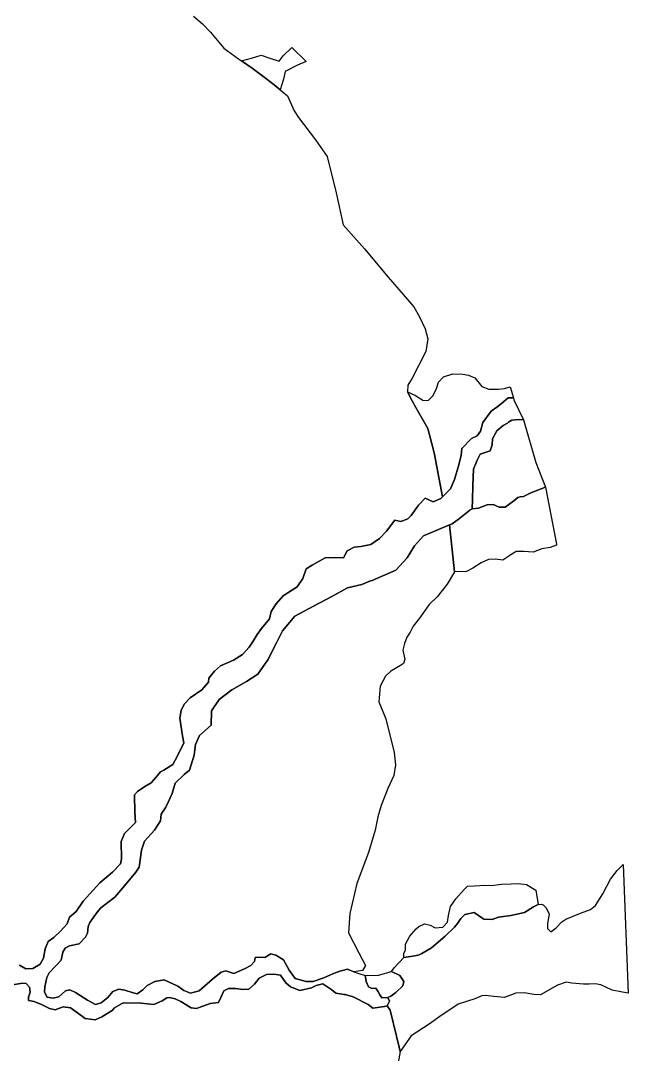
# Model space of a CAD drawing. Header units: inches. Extents: x 288635 to 1232953, y 676945 to 1655780.
# Drawn here: x 530696 to 547945, y 1249918 to 1279271 of the extents above; entities that cross this region are included whole.
import ezdxf

# ---------------------------------------------------------------- set-up
doc = ezdxf.new("R2010")
doc.units = ezdxf.units.IN
doc.header["$MEASUREMENT"] = 0
doc.layers.add('Images', color=7, linetype='Continuous')
picture_1 = doc.add_image_def('image6.jpg', size_in_pixel=(2592, 3907))

msp = doc.modelspace()

# ---------------------------------------------------------------- linework, layer by layer
at = {"color": 1}
for points in [[(535604.6757, 1279394.0346), (535858.6762, 1279185.7542), (536087.2767, 1278941.9137), (536463.1974, 1278489.7928), (536879.7582, 1278190.0722), (536966.1495, 1278129.8257), (537265.839, 1277920.8316), (537649.3934, 1277636.259), (537895.7603, 1277453.4707), (538065.3937, 1277309.3985), (538266.601, 1277138.5101), (538463.2502, 1276713.5304), (538584.7397, 1276523.3728), (539060.9907, 1275888.3715), (539394.3664, 1275412.1205), (539648.3669, 1274380.2435), (539854.7423, 1273475.3667), (540457.9935, 1272792.7403), (541124.7448, 1271983.1137), (541854.9963, 1271141.737), (542019.8696, 1270862.1692), (542179.0105, 1270524.3794), (542257.5275, 1270236.4838), (542194.7139, 1269875.3056), (541807.3634, 1269116.308), (541681.7362, 1268922.6328), (541676.5018, 1268734.192), (541811.3313, 1268476.7903), (541849.2392, 1268404.4206), (541879.1967, 1268356.7109), (542257.5275, 1267687.2987), (542407.6479, 1267112.1942), (542439.7136, 1266946.8521), (542671.8806, 1265749.7159), (542626.7494, 1265704.5847), (542408.8181, 1265610.7371), (542178.5009, 1265707.3218), (541985.3316, 1265514.1525), (541784.7328, 1265216.969), (541688.1482, 1265120.3844), (541487.5493, 1265046.0885), (541316.6688, 1265083.2365), (541078.922, 1264778.6234), (540878.3232, 1264563.1654), (540633.1468, 1264392.2848), (540350.8225, 1264340.2777), (540165.0828, 1264317.989), (539964.4839, 1264213.9748), (539860.4697, 1264020.8055), (539630.1525, 1264028.2351), (539340.3986, 1264020.8055), (538968.9193, 1263805.3475), (538798.0388, 1263708.7628), (538701.4541, 1263426.4385), (538545.4328, 1263196.1213), (538151.6647, 1262936.0858), (537943.6362, 1262713.1982), (537802.4741, 1262497.7401), (537757.8966, 1262282.2821), (537527.5794, 1262014.817), (537408.706, 1261843.9365), (537297.2622, 1261650.7672), (537185.8184, 1261479.8867), (536992.6491, 1261271.8583), (536740.0431, 1261108.4073), (536368.5638, 1260952.386), (536197.6833, 1260796.3647), (536041.6619, 1260603.1954), (536026.8028, 1260484.322), (535833.6335, 1260268.864), (535506.7317, 1260038.5468), (535335.8512, 1259860.2367), (535254.1257, 1259681.9266), (535218.2401, 1259465.0826), (535291.0774, 1258960.8349), (535326.6375, 1258767.7945), (535138.6771, 1258376.6337), (535011.6769, 1258148.0333), (534762.7564, 1257990.553), (534661.1562, 1257939.7529), (534534.1559, 1257777.1925), (534396.9956, 1257629.8723), (534219.1953, 1257523.192), (534015.9949, 1257386.0318), (533929.6347, 1257284.4316), (533934.7147, 1256796.7506), (533955.0348, 1256497.03), (533645.1541, 1256187.1494), (533548.6339, 1255963.6289), (533558.794, 1255470.8679), (533528.3139, 1255323.5476), (533299.7134, 1255089.8672), (532939.0327, 1254785.0666), (532466.5918, 1254271.9855), (532268.4714, 1253972.2649), (532085.591, 1253809.7046), (532019.5509, 1253626.8242), (531826.5105, 1253418.5438), (531638.5501, 1253235.6635), (531475.9898, 1253123.9032), (531389.6296, 1252915.6228), (531343.9095, 1252646.3823), (531252.4694, 1252478.7419), (531039.1089, 1252356.8217), (530840.9885, 1252346.6617), (530663.1882, 1252453.3419)], [(530663.1882, 1252453.3419), (530840.9885, 1252346.6617), (531039.1089, 1252356.8217), (531252.4694, 1252478.7419), (531343.9095, 1252646.3823), (531389.6296, 1252915.6228), (531475.9898, 1253123.9032), (531638.5501, 1253235.6635), (531826.5105, 1253418.5438), (532019.5509, 1253626.8242), (532085.591, 1253809.7046), (532268.4714, 1253972.2649), (532466.5918, 1254271.9855), (532939.0327, 1254785.0666), (533299.7134, 1255089.8672), (533528.3139, 1255323.5476), (533558.794, 1255470.8679), (533548.6339, 1255963.6289), (533645.1541, 1256187.1494), (533955.0348, 1256497.03), (533934.7147, 1256796.7506), (533929.6347, 1257284.4316), (534015.9949, 1257386.0318), (534219.1953, 1257523.192), (534396.9956, 1257629.8723), (534534.1559, 1257777.1925), (534661.1562, 1257939.7529), (534762.7564, 1257990.553), (535011.6769, 1258148.0333), (535138.6771, 1258376.6337), (535326.6375, 1258767.7945), (535291.0774, 1258960.8349), (535218.2401, 1259465.0826), (535254.1257, 1259681.9266), (535335.8512, 1259860.2367), (535506.7317, 1260038.5468), (535833.6335, 1260268.864), (536026.8028, 1260484.322), (536041.6619, 1260603.1954), (536197.6833, 1260796.3647), (536368.5638, 1260952.386), (536740.0431, 1261108.4073), (536992.6491, 1261271.8583), (537185.8184, 1261479.8867), (537297.2622, 1261650.7672), (537408.706, 1261843.9365), (537527.5794, 1262014.817), (537757.8966, 1262282.2821), (537802.4741, 1262497.7401), (537943.6362, 1262713.1982), (538151.6647, 1262936.0858), (538545.4328, 1263196.1213), (538701.4541, 1263426.4385), (538798.0388, 1263708.7628), (538968.9193, 1263805.3475), (539340.3986, 1264020.8055), (539630.1525, 1264028.2351), (539860.4697, 1264020.8055), (539964.4839, 1264213.9748), (540165.0828, 1264317.989), (540350.8225, 1264340.2777), (540633.1468, 1264392.2848), (540878.3232, 1264563.1654), (541078.922, 1264778.6234), (541316.6688, 1265083.2365), (541487.5493, 1265046.0885), (541688.1482, 1265120.3844), (541784.7328, 1265216.969), (541985.3316, 1265514.1525), (542178.5009, 1265707.3218), (542408.8181, 1265610.7371), (542626.7494, 1265704.5847), (542671.8806, 1265749.7159), (542896.6249, 1265974.4602), (543007.7501, 1266244.3358), (543132.1189, 1266658.8983), (543197.4578, 1266934.4453), (543217.7778, 1267122.4056), (543492.0984, 1267401.8062), (543649.5787, 1267483.0864), (543746.0989, 1267610.0866), (543812.139, 1267864.0871), (544050.8995, 1268179.0478), (544208.3798, 1268290.808), (544348.3898, 1268402.816), (544538.5805, 1268560.0485), (544683.9469, 1268560.4393), (544698.5695, 1268504.575), (544698.5695, 1268504.575), (544972.498, 1267933.0906), (544845.4977, 1267943.2506), (544637.2173, 1267922.9306), (544546.5558, 1267864.9072), (544510.2171, 1267841.6504), (544393.3768, 1267770.5303), (544210.4965, 1267623.21), (544093.6562, 1267399.6895), (544078.4162, 1267226.9692), (544022.5361, 1267054.2488), (543738.0555, 1266957.7286), (543651.6953, 1266795.1683), (543546.8522, 1266530.5334), (543533.8721, 1266063.2508), (543522.729, 1265662.0984), (543515.7512, 1265410.8966), (543448.4949, 1265367.6855), (543118.2943, 1265108.6049), (542940.4939, 1264981.6047), (542868.7094, 1264951.7617), (542488.373, 1264793.6443), (542132.7723, 1264641.244), (541878.7718, 1264361.8435), (541670.4914, 1264016.4028), (541345.3707, 1263670.9621), (540669.2973, 1263371.2588), (540630.0023, 1263361.8489), (540381.0167, 1263260.5375), (539972.0878, 1263164.3189), (539531.086, 1262923.7725), (539009.9021, 1262643.135), (538480.7, 1262362.4975), (538127.8986, 1261945.5504), (537959.5161, 1261600.7672), (537710.9514, 1261119.6744), (537430.3139, 1260710.7454), (537101.5672, 1260502.2719), (536692.6383, 1260269.7437), (536331.8186, 1259997.1244), (536115.3269, 1259668.3776), (536099.2904, 1259267.4669), (535770.5437, 1258970.793), (535658.2887, 1258714.2102), (535618.1976, 1258417.5363), (535489.9062, 1257984.5527), (535337.5601, 1257864.2795), (535080.9773, 1257615.7149), (534992.7769, 1257327.0592), (534834.5042, 1256976.5748), (534815.0149, 1256935.465), (534688.0848, 1256741.7295), (534664.0301, 1256549.2924), (534495.6476, 1256284.6913), (534215.0101, 1255971.981), (534124.5596, 1255719.4762), (534058.5195, 1255236.8752), (533961.9993, 1255094.6349), (533641.9587, 1254703.4741), (533368.685, 1254383.2844), (532971.3973, 1254073.5529), (532864.7171, 1253951.6326), (532661.5167, 1253656.992), (532610.7166, 1253550.3118), (532590.3966, 1253357.2714), (532539.5965, 1253240.4312), (532356.7161, 1253052.4708), (532077.3155, 1252996.5907), (531955.3953, 1252930.5506), (531894.4352, 1252823.8704), (531848.7151, 1252595.2699), (531696.3148, 1252432.7096), (531503.2744, 1252234.5892), (531437.2342, 1252102.5089), (531381.3541, 1251838.3484), (531376.2741, 1251685.9481), (531447.3943, 1251543.7078), (531620.1146, 1251513.2278), (531777.5949, 1251553.8678), (531965.5553, 1251721.5082), (532087.4755, 1251751.9882), (532255.1159, 1251675.7881), (532595.4766, 1251452.2676), (532818.997, 1251330.3474), (532976.4773, 1251376.0675), (533174.5977, 1251533.5478), (533311.758, 1251701.1881), (533484.4783, 1251767.2283), (533657.1987, 1251736.7482), (533885.7991, 1251665.6281), (534002.6394, 1251640.228), (534165.1997, 1251746.9082), (534284.4481, 1251872.119), (534503.867, 1251987.7854), (534768.0276, 1252033.5055), (535159.1884, 1251855.7051), (535331.9087, 1251733.7849), (535514.7891, 1251657.5847), (535758.6296, 1251723.6248), (536144.7103, 1252048.7455), (536388.5508, 1252251.9459), (536515.5511, 1252287.506), (536744.1515, 1252216.3858), (537048.9521, 1252343.3861), (537231.8325, 1252439.9063), (537333.4327, 1252551.6665), (537348.6727, 1252668.5067), (537526.4731, 1252678.6668), (537628.0733, 1252663.4267), (537800.7936, 1252775.1869), (537943.0339, 1252734.5469), (538156.3944, 1252602.4666), (538313.8747, 1252307.826), (538491.675, 1252069.0655), (538801.5556, 1251982.7054), (538994.596, 1251987.7854), (539299.3966, 1252089.3856), (539575.2886, 1252212.8109), (539756.2489, 1252279.7988), (539969.958, 1252333.2261), (540154.5305, 1252264.9541), (540291.0058, 1252214.4729), (540471.1371, 1252156.4645), (540491.8009, 1252051.2671), (540504.7209, 1251985.4924), (540565.7824, 1251838.9449), (540666.5338, 1251790.0957), (540776.4444, 1251793.1488), (540834.4528, 1251713.7689), (540892.4612, 1251609.9644), (540950.4696, 1251521.4252), (541115.3356, 1251527.5314), (541167.2312, 1251423.1754), (541097.1642, 1251294.7198), (541023.5065, 1251271.9609), (540692.3778, 1251231.9222), (540555.2175, 1251328.4424), (540138.6567, 1251551.9628), (539905.6182, 1251618.7837), (539864.3361, 1251612.923), (539640.8157, 1251658.643), (539529.0554, 1251750.0832), (539275.0549, 1251917.7236), (539082.0145, 1251877.0835), (538949.9343, 1251805.9633), (538619.7336, 1251734.8432), (538355.5731, 1251831.3634), (538218.4128, 1251948.2036), (538071.0925, 1252166.6441), (537878.0521, 1252197.1241), (537674.8517, 1252186.9641), (537461.4913, 1252080.2839), (537334.491, 1251912.6436), (537177.0107, 1251770.4033), (537004.2904, 1251755.1632), (536796.01, 1251785.6433), (536597.8896, 1251785.6433), (536460.7293, 1251724.6832), (536379.4491, 1251531.6428), (536308.329, 1251394.4825), (536074.6485, 1251364.0025), (535688.5678, 1251216.6822), (535536.1674, 1251237.0022), (535241.5269, 1251414.8026), (535078.9665, 1251496.0827), (534921.4862, 1251531.6428), (534845.2861, 1251521.4828), (534708.1258, 1251440.2026), (534474.4453, 1251333.5224), (534113.9838, 1251369.3598), (533607.4756, 1251379.9954), (533361.9231, 1251237.0022), (533290.803, 1251160.802), (533001.2424, 1250983.0017), (532813.282, 1250896.6415), (532528.8014, 1250932.2016), (532310.361, 1251099.8419), (532107.1606, 1251242.0822), (531900.8051, 1251271.1826), (531675.3597, 1251186.2021), (531512.7994, 1251216.6822), (531289.279, 1251333.5224), (531075.9185, 1251419.8826), (530918.4382, 1251445.2826), (530918.4382, 1251536.7228), (530969.2383, 1251678.9631), (530943.8383, 1251821.2034), (530852.3981, 1251927.8836), (530750.7979, 1251943.1236), (530464.1905, 1251888.1049)], [(530464.1905, 1251888.1049), (530750.7979, 1251943.1236), (530852.3981, 1251927.8836), (530943.8383, 1251821.2034), (530969.2383, 1251678.9631), (530918.4382, 1251536.7228), (530918.4382, 1251445.2826), (531075.9185, 1251419.8826), (531289.279, 1251333.5224), (531512.7994, 1251216.6822), (531675.3597, 1251186.2021), (531900.8051, 1251271.1826), (532107.1606, 1251242.0822), (532310.361, 1251099.8419), (532528.8014, 1250932.2016), (532813.282, 1250896.6415), (533001.2424, 1250983.0017), (533290.803, 1251160.802), (533361.9231, 1251237.0022), (533607.4756, 1251379.9954), (534113.9838, 1251369.3598), (534474.4453, 1251333.5224), (534708.1258, 1251440.2026), (534845.2861, 1251521.4828), (534921.4862, 1251531.6428), (535078.9665, 1251496.0827), (535241.5269, 1251414.8026), (535536.1674, 1251237.0022), (535688.5678, 1251216.6822), (536074.6485, 1251364.0025), (536308.329, 1251394.4825), (536379.4491, 1251531.6428), (536460.7293, 1251724.6832), (536597.8896, 1251785.6433), (536796.01, 1251785.6433), (537004.2904, 1251755.1632), (537177.0107, 1251770.4033), (537334.491, 1251912.6436), (537461.4913, 1252080.2839), (537674.8517, 1252186.9641), (537878.0521, 1252197.1241), (538071.0925, 1252166.6441), (538218.4128, 1251948.2036), (538355.5731, 1251831.3634), (538355.5731, 1251831.3634), (538619.7336, 1251734.8432), (538949.9343, 1251805.9633), (539082.0145, 1251877.0835), (539275.0549, 1251917.7236), (539529.0554, 1251750.0832), (539640.8157, 1251658.643), (539864.3361, 1251612.923), (539905.6182, 1251618.7837), (540138.6567, 1251551.9628), (540555.2175, 1251328.4424), (540692.3778, 1251231.9222), (541023.5065, 1251271.9609), (541097.1642, 1251294.7198), (541186.6204, 1251174.9837), (541364.4208, 1250438.3823), (541437.2836, 1250125.0723), (541466.021, 1250001.5014), (541368.0191, 1249433.5986)]]:
    msp.add_lwpolyline(points, dxfattribs=at)
for points in [[(538393.6013, 1278510.1128), (538800.0021, 1278113.872), (538551.0816, 1278007.1918), (538205.6409, 1277829.3914), (538154.8408, 1277605.871), (538065.3937, 1277309.3985), (537895.7603, 1277453.4707), (537649.3934, 1277636.259), (537265.839, 1277920.8316), (536966.1495, 1278129.8257), (537251.5428, 1278209.8951), (537524.9195, 1278286.5924), (537768.76, 1278210.3922), (538032.9205, 1278124.032), (538144.6808, 1278276.4323), (538393.6013, 1278510.1128)], [(543984.9014, 1268807.4745), (544257.0937, 1268802.24), (544431.9002, 1268824.209), (544589.3806, 1268875.0091), (544683.9469, 1268560.4393), (544538.5805, 1268560.0485), (544348.3898, 1268402.816), (544208.3798, 1268290.808), (544050.8995, 1268179.0478), (543812.139, 1267864.0871), (543746.0989, 1267610.0866), (543649.5787, 1267483.0864), (543492.0984, 1267401.8062), (543217.7778, 1267122.4056), (543197.4578, 1266934.4453), (543132.1189, 1266658.8983), (543007.7501, 1266244.3358), (542896.6249, 1265974.4602), (542671.8806, 1265749.7159), (542439.7136, 1266946.8521), (542407.6479, 1267112.1942), (542257.5275, 1267687.2987), (541879.1967, 1268356.7109), (541849.2392, 1268404.4206), (541811.3313, 1268476.7903), (541676.5018, 1268734.192), (541901.5838, 1268629.5026), (542116.1969, 1268493.4065), (542262.762, 1268488.1721), (542409.3271, 1268624.2682), (542503.5475, 1268828.4124), (542555.8921, 1269006.3842), (542702.4572, 1269152.9493), (542964.1805, 1269241.9352), (543246.8417, 1269231.4663), (543403.8757, 1269200.0595), (543592.3164, 1269126.7769), (543785.9917, 1268885.9915), (543984.9014, 1268807.4745)], [(544698.1774, 1265631.846), (544444.1769, 1265459.1256), (544276.5366, 1265459.1256), (544195.4805, 1265497.1207), (544113.9763, 1265535.3258), (543941.2559, 1265525.1658), (543692.3354, 1265423.5656), (543515.7512, 1265410.8966), (543522.729, 1265662.0984), (543533.8721, 1266063.2508), (543546.8522, 1266530.5334), (543651.6953, 1266795.1683), (543738.0555, 1266957.7286), (544022.5361, 1267054.2488), (544078.4162, 1267226.9692), (544093.6562, 1267399.6895), (544210.4965, 1267623.21), (544393.3768, 1267770.5303), (544510.2171, 1267841.6504), (544546.5558, 1267864.9072), (544637.2173, 1267922.9306), (544845.4977, 1267943.2506), (544972.498, 1267933.0906), (545323.0187, 1266724.0482), (545592.2592, 1266023.0068), (545174.0576, 1265865.5542), (544972.498, 1265758.8462), (544870.5851, 1265751.2971), (544812.9127, 1265729.5835), (544698.1774, 1265631.846)], [(545592.2592, 1266023.0068), (545908.226, 1264404.8987), (545901.7252, 1264376.2343), (545729.4195, 1264305.9633), (545485.579, 1264270.4033), (545241.7385, 1264178.9631), (544982.658, 1264194.2031), (544759.1376, 1264194.2031), (544606.7373, 1264097.6829), (544378.1368, 1263950.3626), (544174.9364, 1263980.8427), (543976.816, 1263965.6027), (543763.4556, 1263879.2425), (543529.7751, 1263721.7622), (543346.8947, 1263625.242), (543006.5341, 1263620.162), (542868.7094, 1264951.7617), (542940.4939, 1264981.6047), (543118.2943, 1265108.6049), (543448.4949, 1265367.6855), (543515.7512, 1265410.8966), (543692.3354, 1265423.5656), (543941.2559, 1265525.1658), (544113.9763, 1265535.3258), (544195.4805, 1265497.1207), (544276.5366, 1265459.1256), (544444.1769, 1265459.1256), (544698.1774, 1265631.846), (544812.9127, 1265729.5835), (544870.5851, 1265751.2971), (544972.498, 1265758.8462), (545174.0576, 1265865.5542), (545592.2592, 1266023.0068)], [(540296.5603, 1252800.7987), (540479.4407, 1252445.198), (540398.1605, 1252302.9577), (540154.5305, 1252264.9541), (539969.958, 1252333.2261), (539756.2489, 1252279.7988), (539575.2886, 1252212.8109), (539299.3966, 1252089.3856), (538994.596, 1251987.7854), (538801.5556, 1251982.7054), (538491.675, 1252069.0655), (538313.8747, 1252307.826), (538156.3944, 1252602.4666), (537943.0339, 1252734.5469), (537800.7936, 1252775.1869), (537628.0733, 1252663.4267), (537526.4731, 1252678.6668), (537348.6727, 1252668.5067), (537333.4327, 1252551.6665), (537231.8325, 1252439.9063), (537048.9521, 1252343.3861), (536744.1515, 1252216.3858), (536515.5511, 1252287.506), (536388.5508, 1252251.9459), (536144.7103, 1252048.7455), (535758.6296, 1251723.6248), (535514.7891, 1251657.5847), (535331.9087, 1251733.7849), (535159.1884, 1251855.7051), (534768.0276, 1252033.5055), (534503.867, 1251987.7854), (534284.4481, 1251872.119), (534165.1997, 1251746.9082), (534002.6394, 1251640.228), (533885.7991, 1251665.6281), (533657.1987, 1251736.7482), (533484.4783, 1251767.2283), (533311.758, 1251701.1881), (533174.5977, 1251533.5478), (532976.4773, 1251376.0675), (532818.997, 1251330.3474), (532595.4766, 1251452.2676), (532255.1159, 1251675.7881), (532087.4755, 1251751.9882), (531965.5553, 1251721.5082), (531777.5949, 1251553.8678), (531620.1146, 1251513.2278), (531447.3943, 1251543.7078), (531376.2741, 1251685.9481), (531381.3541, 1251838.3484), (531437.2342, 1252102.5089), (531503.2744, 1252234.5892), (531696.3148, 1252432.7096), (531848.7151, 1252595.2699), (531894.4352, 1252823.8704), (531955.3953, 1252930.5506), (532077.3155, 1252996.5907), (532356.7161, 1253052.4708), (532539.5965, 1253240.4312), (532590.3966, 1253357.2714), (532610.7166, 1253550.3118), (532661.5167, 1253656.992), (532864.7171, 1253951.6326), (532971.3973, 1254073.5529), (533368.685, 1254383.2844), (533641.9587, 1254703.4741), (533961.9993, 1255094.6349), (534058.5195, 1255236.8752), (534124.5596, 1255719.4762), (534215.0101, 1255971.981), (534495.6476, 1256284.6913), (534664.0301, 1256549.2924), (534688.0848, 1256741.7295), (534815.0149, 1256935.465), (534834.5042, 1256976.5748), (534992.7769, 1257327.0592), (535080.9773, 1257615.7149), (535337.5601, 1257864.2795), (535489.9062, 1257984.5527), (535618.1976, 1258417.5363), (535658.2887, 1258714.2102), (535770.5437, 1258970.793), (536099.2904, 1259267.4669), (536115.3269, 1259668.3776), (536331.8186, 1259997.1244), (536692.6383, 1260269.7437), (537101.5672, 1260502.2719), (537430.3139, 1260710.7454), (537710.9514, 1261119.6744), (537959.5161, 1261600.7672), (538127.8986, 1261945.5504), (538480.7, 1262362.4975), (539009.9021, 1262643.135), (539531.086, 1262923.7725), (539972.0878, 1263164.3189), (540381.0167, 1263260.5375), (540630.0023, 1263361.8489), (540669.2973, 1263371.2588), (541345.3707, 1263670.9621), (541670.4914, 1264016.4028), (541878.7718, 1264361.8435), (542132.7723, 1264641.244), (542488.373, 1264793.6443), (542868.7094, 1264951.7617), (543006.5341, 1263620.162), (542803.3336, 1263264.5613), (542518.8531, 1262914.0406), (542287.3065, 1262687.5871), (542018.6837, 1262300.4177), (541835.8034, 1262076.8972), (541749.4432, 1261909.2569), (541652.923, 1261761.9366), (541591.9629, 1261584.1362), (541541.1628, 1261396.1759), (541602.1229, 1261137.0953), (541561.4828, 1261015.1751), (541480.2027, 1260964.375), (541200.8021, 1260801.8147), (541048.4018, 1260654.4944), (540896.0015, 1260375.0938), (540865.5214, 1259928.0529), (541063.6418, 1259445.452), (541302.4023, 1258485.33), (541337.9624, 1258139.8893), (541292.2423, 1257835.0887), (541119.5219, 1257464.248), (540926.4816, 1256981.647), (540829.9614, 1256666.6864), (540758.8412, 1256280.6056), (540565.8008, 1255650.6844), (540235.6002, 1254766.7626), (540037.4798, 1253918.4009), (539996.8397, 1253369.7598), (540296.5603, 1252800.7987)], [(547797.1953, 1255308.6303), (547944.5156, 1251656.103), (547781.9553, 1251681.5031), (547487.3147, 1251742.4632), (547167.274, 1251889.7835), (546999.6337, 1251920.2636), (546837.0734, 1251915.1836), (546669.433, 1251915.1836), (546344.3124, 1251940.5836), (546176.6721, 1251965.9837), (545932.8316, 1251884.7035), (545455.3106, 1251610.3829), (545262.2702, 1251620.543), (544987.9497, 1251666.2631), (544754.2692, 1251651.023), (544429.1486, 1251529.1028), (544129.428, 1251559.5828), (543890.6675, 1251584.9829), (543783.9873, 1251574.8229), (543585.8669, 1251493.5427), (543118.5059, 1251346.2224), (542595.2649, 1250995.7017), (542295.5443, 1250777.2613), (541782.4633, 1250441.9806), (541466.021, 1250001.5014), (541437.2836, 1250125.0723), (541364.4208, 1250438.3823), (541186.6204, 1251174.9837), (541097.1642, 1251294.7198), (541167.2312, 1251423.1754), (541115.3356, 1251527.5314), (541204.6499, 1251566.8591), (541341.263, 1251677.132), (541542.7659, 1251860.3164), (541576.3497, 1251982.4393), (541457.2798, 1252153.4114), (541222.1932, 1252266.3752), (541299.8623, 1252372.3845), (541569.1028, 1252672.1051), (541766.0631, 1252697.1159), (541889.1435, 1252712.7452), (542007.2541, 1252742.7076), (542079.4456, 1252783.7669), (542356.5044, 1252941.3456), (542747.6652, 1253276.6263), (543011.8257, 1253525.5468), (543093.1059, 1253632.227), (543189.6261, 1253774.4673), (543306.4663, 1253886.2275), (543570.6268, 1253942.1076), (543839.8674, 1253754.1472), (544078.6279, 1253743.9872), (544261.5082, 1253815.1074), (544612.0289, 1253860.8274), (544993.0297, 1253947.1876), (545252.1102, 1254104.6679), (545384.1905, 1254175.7881), (545470.5506, 1254180.8681), (545526.4308, 1254165.6281), (545612.7909, 1254074.1879), (545694.0711, 1253901.4675), (545653.431, 1253632.227), (545653.431, 1253495.0667), (545744.8712, 1253393.4665), (545892.1915, 1253510.3067), (546054.7518, 1253683.0271), (546171.592, 1253754.1472), (546583.0729, 1253926.8676), (546867.5534, 1254033.5478), (547009.7937, 1254145.308), (547218.0741, 1254475.5087), (547436.5146, 1254892.0695), (547624.475, 1255140.99), (547797.1953, 1255308.6303)], [(545053.9898, 1254744.7492), (545318.4916, 1254583.8795), (545384.1905, 1254175.7881), (545252.1102, 1254104.6679), (544993.0297, 1253947.1876), (544612.0289, 1253860.8274), (544261.5082, 1253815.1074), (544078.6279, 1253743.9872), (543839.8674, 1253754.1472), (543570.6268, 1253942.1076), (543306.4663, 1253886.2275), (543189.6261, 1253774.4673), (543093.1059, 1253632.227), (543011.8257, 1253525.5468), (542747.6652, 1253276.6263), (542356.5044, 1252941.3456), (542079.4456, 1252783.7669), (542007.2541, 1252742.7076), (541889.1435, 1252712.7452), (541766.0631, 1252697.1159), (541569.1028, 1252672.1051), (541574.1829, 1252783.8653), (541617.3238, 1252887.6535), (541614.8229, 1253048.0258), (541746.9032, 1253271.5463), (541919.6235, 1253484.9067), (541995.8237, 1253545.8668), (542158.384, 1253622.067), (542315.8643, 1253581.4269), (542463.1846, 1253510.3067), (542676.5451, 1253525.5468), (542808.6253, 1253672.8671), (542839.1054, 1253860.8274), (542894.9855, 1254114.828), (543052.4658, 1254333.2684), (543281.0663, 1254597.4289), (543382.6665, 1254693.9491), (543580.7869, 1254704.1091), (543875.4275, 1254724.4292), (544048.1478, 1254709.1891), (544342.7884, 1254754.9092), (544622.189, 1254759.9892), (544820.3093, 1254765.0693), (545053.9898, 1254744.7492)], [(541542.7659, 1251860.3164), (541341.263, 1251677.132), (541204.6499, 1251566.8591), (541115.3356, 1251527.5314), (540950.4696, 1251521.4252), (540892.4612, 1251609.9644), (540834.4528, 1251713.7689), (540776.4444, 1251793.1488), (540666.5338, 1251790.0957), (540565.7824, 1251838.9449), (540504.7209, 1251985.4924), (540491.8009, 1252051.2671), (540471.1371, 1252156.4645), (540849.3182, 1252164.6255), (541222.1932, 1252266.3752), (541457.2798, 1252153.4114), (541576.3497, 1251982.4393), (541542.7659, 1251860.3164)]]:
    msp.add_lwpolyline(points, close=True, dxfattribs=at)

# ---------------------------------------------------------------- pictures from other files: only their frames are drawn
at = {"layer": 'Images'}
image = msp.add_image(picture_1, insert=(463037.5219, 1275868.6976), size_in_units=(43026.9717, 64855.8558), rotation=-30.719241845, dxfattribs=at)
image.dxf.flags = 7

doc.saveas('drawing.dxf')
